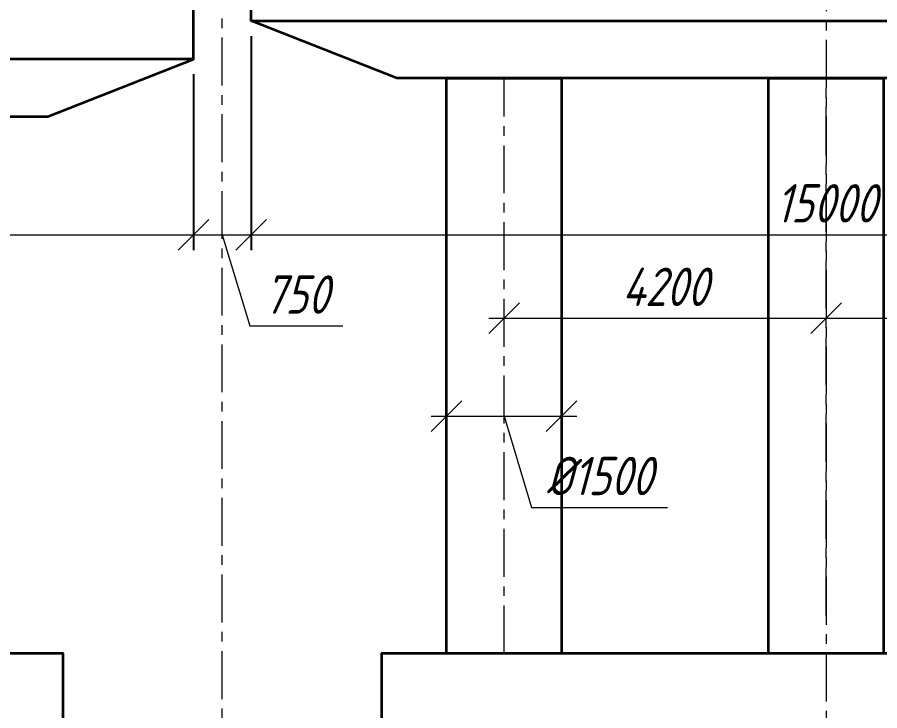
# Model space of a CAD drawing. Header units: millimetres. Extents: x 263685 to 14136308, y -2404013 to 2433772.
# Drawn here: x 7155846 to 7167095, y 22255 to 31298 of the extents above; entities that cross this region are included whole.
import ezdxf

# ---------------------------------------------------------------- set-up
doc = ezdxf.new("R2010")
doc.units = ezdxf.units.MM
doc.linetypes.add('осевая', pattern=[2, 1.25, -0.25, 0.25, -0.25])
for name, color, linetype, lineweight in [('1-Бетон', 106, 'Continuous', 35), ('ИС_Ось', 3, 'осевая', 18), ('ИС_Размер', 3, 'Continuous', 18)]:
    doc.layers.add(name, color=color, linetype=linetype, lineweight=lineweight)
doc.styles.add('0', font='isocpeur.ttf', dxfattribs={"width": 0.8, "oblique": 15})
doc.dimstyles.new('М200', dxfattribs={"dimscale": 200, "dimtxt": 2.5, "dimasz": 2, "dimexe": 1, "dimexo": 1, "dimgap": 0.8, "dimtad": 1, "dimdec": 0, "dimzin": 0, "dimdsep": 46, "dimtxsty": '0', "dimblk": 'OBLIQUE', "dimcen": 0.09, "dimdle": 1, "dimclrd": 256, "dimclre": 256, "dimclrt": 256, "dimadec": 4, "dimazin": 0, "dimtfac": 1, "dimtdec": 0, "dimtmove": 1, "dimatfit": 2, "dimfxl": 1, "dimtolj": 1, "dimtzin": 0, "dimlwd": -1, "dimarcsym": 0})

# ---------------------------------------------------------------- blocks, each defined once
blk = doc.blocks.new('_OBLIQUE')
at = {"color": 0, "linetype": 'ByBlock', "lineweight": -2}
blk.add_line((0.5, 0.5), (-0.5, -0.5), dxfattribs=at)
blk = doc.blocks.new('*D1109')
at = {"layer": 'Defpoints', "color": 0, "linetype": 'Continuous', "transparency": 16777216}
for p in [(7143146, 30752, 5778), (7158146, 30756, 5778), (7158146, 28462)]:
    blk.add_point(p, dxfattribs=at)
at = {"layer": 'ИС_Размер', "lineweight": -2, "transparency": 16777216}
for p, q in [((7143146, 30552), (7143146, 28262)), ((7158146, 30556), (7158146, 28262))]:
    blk.add_line(p, q, dxfattribs=at)
at = {"layer": 'ИС_Размер', "transparency": 16777216}
blk.add_line((7142946, 28462), (7158346, 28462), dxfattribs=at)
at = {"layer": 'ИС_Размер', "linetype": 'Continuous', "transparency": 16777216, "xscale": 400, "yscale": 400, "zscale": 400, "rotation": 180}
blk.add_blockref('_OBLIQUE', (7143146, 28462), dxfattribs=at)
at = {"layer": 'ИС_Размер', "linetype": 'Continuous', "transparency": 16777216, "xscale": 400, "yscale": 400, "zscale": 400}
blk.add_blockref('_OBLIQUE', (7158146, 28462), dxfattribs=at)
at = {"layer": 'ИС_Размер', "linetype": 'Continuous', "transparency": 16777216, "insert": (7150646, 28872), "char_height": 500, "attachment_point": 5, "style": '0'}
blk.add_mtext('\\A1;15000', dxfattribs=at)
blk = doc.blocks.new('*D1110')
at = {"layer": 'Defpoints', "color": 0, "linetype": 'Continuous', "transparency": 16777216}
for p in [(7158895, 31252, 5778), (7173895, 31252, 5778), (7173895, 28462)]:
    blk.add_point(p, dxfattribs=at)
at = {"layer": 'ИС_Размер', "lineweight": -2, "transparency": 16777216}
for p, q in [((7158895, 31052), (7158895, 28262)), ((7173895, 31052), (7173895, 28262))]:
    blk.add_line(p, q, dxfattribs=at)
at = {"layer": 'ИС_Размер', "transparency": 16777216}
blk.add_line((7158695, 28462), (7174095, 28462), dxfattribs=at)
at = {"layer": 'ИС_Размер', "linetype": 'Continuous', "transparency": 16777216, "xscale": 400, "yscale": 400, "zscale": 400, "rotation": 180}
blk.add_blockref('_OBLIQUE', (7158895, 28462), dxfattribs=at)
at = {"layer": 'ИС_Размер', "linetype": 'Continuous', "transparency": 16777216, "xscale": 400, "yscale": 400, "zscale": 400}
blk.add_blockref('_OBLIQUE', (7173895, 28462), dxfattribs=at)
at = {"layer": 'ИС_Размер', "linetype": 'Continuous', "transparency": 16777216, "insert": (7166395, 28872), "char_height": 500, "attachment_point": 5, "style": '0'}
blk.add_mtext('\\A1;15000', dxfattribs=at)
blk = doc.blocks.new('*D1111')
at = {"layer": 'Defpoints', "color": 0, "linetype": 'Continuous', "transparency": 16777216}
for p in [(7158895, 30952, 5778), (7158146, 30752, 5778), (7158895, 28462)]:
    blk.add_point(p, dxfattribs=at)
at = {"layer": 'ИС_Размер', "lineweight": -2, "transparency": 16777216}
for p, q in [((7158895, 30752), (7158895, 28262)), ((7158146, 30552), (7158146, 28262))]:
    blk.add_line(p, q, dxfattribs=at)
at = {"layer": 'ИС_Размер', "transparency": 16777216}
for p, q in [((7157946, 28462), (7159095, 28462)), ((7158520, 28462), (7158877, 27272)), ((7158877, 27272), (7160091, 27272))]:
    blk.add_line(p, q, dxfattribs=at)
at = {"layer": 'ИС_Размер', "linetype": 'Continuous', "transparency": 16777216, "xscale": 400, "yscale": 400, "zscale": 400, "rotation": 180}
blk.add_blockref('_OBLIQUE', (7158146, 28462), dxfattribs=at)
at = {"layer": 'ИС_Размер', "linetype": 'Continuous', "transparency": 16777216, "xscale": 400, "yscale": 400, "zscale": 400}
blk.add_blockref('_OBLIQUE', (7158895, 28462), dxfattribs=at)
at = {"layer": 'ИС_Размер', "linetype": 'Continuous', "transparency": 16777216, "insert": (7159484, 27682), "char_height": 500, "attachment_point": 5, "style": '0'}
blk.add_mtext('\\A1;750', dxfattribs=at)
blk = doc.blocks.new('*D1033')
at = {"layer": 'Defpoints', "color": 0, "linetype": 'Continuous', "transparency": 16777216}
for p in [(7162195, 27373), (7166395, 27373), (7166395, 27373)]:
    blk.add_point(p, dxfattribs=at)
at = {"layer": 'ИС_Размер', "transparency": 16777216}
blk.add_line((7161995, 27373), (7166595, 27373), dxfattribs=at)
at = {"layer": 'ИС_Размер', "linetype": 'Continuous', "transparency": 16777216, "xscale": 400, "yscale": 400, "zscale": 400, "rotation": 180}
blk.add_blockref('_OBLIQUE', (7162195, 27373), dxfattribs=at)
at = {"layer": 'ИС_Размер', "linetype": 'Continuous', "transparency": 16777216, "xscale": 400, "yscale": 400, "zscale": 400}
blk.add_blockref('_OBLIQUE', (7166395, 27373), dxfattribs=at)
at = {"layer": 'ИС_Размер', "linetype": 'Continuous', "transparency": 16777216, "insert": (7164295, 27783), "char_height": 500, "attachment_point": 5, "style": '0'}
blk.add_mtext('\\A1;4200', dxfattribs=at)
blk = doc.blocks.new('*D1034')
at = {"layer": 'Defpoints', "color": 0, "linetype": 'Continuous', "transparency": 16777216}
for p in [(7166395, 27373), (7170595, 27373), (7170595, 27373)]:
    blk.add_point(p, dxfattribs=at)
at = {"layer": 'ИС_Размер', "transparency": 16777216}
blk.add_line((7166195, 27373), (7170795, 27373), dxfattribs=at)
at = {"layer": 'ИС_Размер', "linetype": 'Continuous', "transparency": 16777216, "xscale": 400, "yscale": 400, "zscale": 400, "rotation": 180}
blk.add_blockref('_OBLIQUE', (7166395, 27373), dxfattribs=at)
at = {"layer": 'ИС_Размер', "linetype": 'Continuous', "transparency": 16777216, "xscale": 400, "yscale": 400, "zscale": 400}
blk.add_blockref('_OBLIQUE', (7170595, 27373), dxfattribs=at)
at = {"layer": 'ИС_Размер', "linetype": 'Continuous', "transparency": 16777216, "insert": (7168495, 27783), "char_height": 500, "attachment_point": 5, "style": '0'}
blk.add_mtext('\\A1;4200', dxfattribs=at)
blk = doc.blocks.new('*D1036')
at = {"layer": 'Defpoints', "color": 0, "linetype": 'Continuous', "transparency": 16777216}
for p in [(7161445, 26287, 5778), (7162945, 26287, 5778), (7162945, 26096)]:
    blk.add_point(p, dxfattribs=at)
at = {"layer": 'ИС_Размер', "transparency": 16777216}
for p, q in [((7161245, 26096), (7163145, 26096)), ((7162195, 26096), (7162552, 24906)), ((7162552, 24906), (7164326, 24906))]:
    blk.add_line(p, q, dxfattribs=at)
at = {"layer": 'ИС_Размер', "lineweight": -2, "transparency": 16777216}
for p, q in [((7161445, 26087), (7161445, 25896)), ((7162945, 26087), (7162945, 25896))]:
    blk.add_line(p, q, dxfattribs=at)
at = {"layer": 'ИС_Размер', "linetype": 'Continuous', "transparency": 16777216, "xscale": 400, "yscale": 400, "zscale": 400, "rotation": 180}
blk.add_blockref('_OBLIQUE', (7161445, 26096), dxfattribs=at)
at = {"layer": 'ИС_Размер', "linetype": 'Continuous', "transparency": 16777216, "xscale": 400, "yscale": 400, "zscale": 400}
blk.add_blockref('_OBLIQUE', (7162945, 26096), dxfattribs=at)
at = {"layer": 'ИС_Размер', "linetype": 'Continuous', "transparency": 16777216, "insert": (7163439, 25316), "char_height": 500, "attachment_point": 5, "style": '0'}
blk.add_mtext('\\A1;%%C1500', dxfattribs=at)

msp = doc.modelspace()

# ---------------------------------------------------------------- linework, layer by layer
at = {"layer": '1-Бетон'}
for points in [[(7158895.5099, 32002.1129), (7173895.3321, 32002.1129), (7173895.1543, 31252.1129), (7171994.9765, 30502.1129), (7160795.1543, 30502.1129), (7158895.3321, 31252.1129), (7158895.5099, 32002.1129)], [(7158895.3321, 31252.1129), (7173895.1543, 31252.1129)], [(7158145.5099, 30752.1129), (7143145.6878, 30752.1129)]]:
    msp.add_lwpolyline(points, dxfattribs=at)
for points in [[(7158145.3321, 31502.1129), (7143145.5099, 31502.1129), (7143145.6878, 30752.1129), (7145045.8656, 30002.1129), (7156245.6878, 30002.1129), (7158145.5099, 30752.1129)], [(7161445.0654, 30502.1129), (7162945.0654, 30502.1129), (7162945.0654, 23002.1129), (7161445.0654, 23002.1129)], [(7165645.0654, 30502.1129), (7167145.0654, 30502.1129), (7167145.0654, 23002.1129), (7165645.0654, 23002.1129)], [(7144845.8656, 18002.0474), (7156445.8656, 18002.0474), (7156445.8656, 23002.1129), (7144845.8656, 23002.1129)], [(7160595.4306, 18001.9899), (7172195.4306, 18001.9899), (7172195.0654, 23002.1129), (7160595.0654, 23002.1129)]]:
    msp.add_lwpolyline(points, close=True, dxfattribs=at)
at = {"layer": 'ИС_Ось', "ltscale": 500}
for p, q in [((7162195.0654, 23002.1129), (7162195.0654, 30502.1129)), ((7166395.0654, 23498.6232), (7166395.0654, 30498.6232))]:
    msp.add_line(p, q, dxfattribs=at)
msp.add_lwpolyline([(7158520.421, 13407.2517), (7158520.421, 35558.3191)], dxfattribs=at)
at = {"layer": 'ИС_Ось', "ltscale": 500, "flags": 128}
msp.add_lwpolyline([(7166395.0654, 32002.1129), (7166395.0654, 18001.9899)], dxfattribs=at)

# ---------------------------------------------------------------- dimensions: what is measured, and where the dimension line sits
at = {"layer": 'ИС_Размер', "linetype": 'Continuous'}
for base, p1, p2, picture, middle in [((7173895.1543, 28462.2825, -5778.159), (7158895.3321, 31252.1129), (7173895.1543, 31252.1129), '*D1110', (7166395.2432, 28872.2825, -5778.159)), ((7158895.2432, 28462.2825, -5778.159), (7158145.5099, 30752.1129), (7158895.2432, 30952.1129), '*D1111', (7159037.3766, 27682.2825, -5778.159)), ((7158145.5091, 28462.2825, -5778.159), (7143145.6878, 30752.1366), (7158145.5091, 30755.6693), '*D1109', (7150645.5984, 28872.2825, -5778.159)), ((7166394.7097, 27373.2905), (7162195.0654, 27373.2905), (7166394.7097, 27373.2905), '*D1033', (7164294.8876, 27783.2905)), ((7170595.0654, 27373.2905), (7166394.7097, 27373.2905), (7170595.0654, 27373.2905), '*D1034', (7168494.8876, 27783.2905))]:
    dim = msp.add_linear_dim(base=base, p1=p1, p2=p2, dimstyle='М200', dxfattribs=at)
    dim.commit()
    dim.dimension.update_dxf_attribs({"geometry": picture, "text_midpoint": middle})
dim = msp.add_linear_dim(base=(7162945.0654, 26096.3246, -5778.159), p1=(7161445.0654, 26287.1347), p2=(7162945.0654, 26287.1347), text='%%C<>', dimstyle='М200', dxfattribs=at)
dim.commit()
dim.dimension.update_dxf_attribs({"geometry": '*D1036', "text_midpoint": (7162712.0654, 25316.3246, -5778.159)})

doc.saveas('drawing.dxf')
